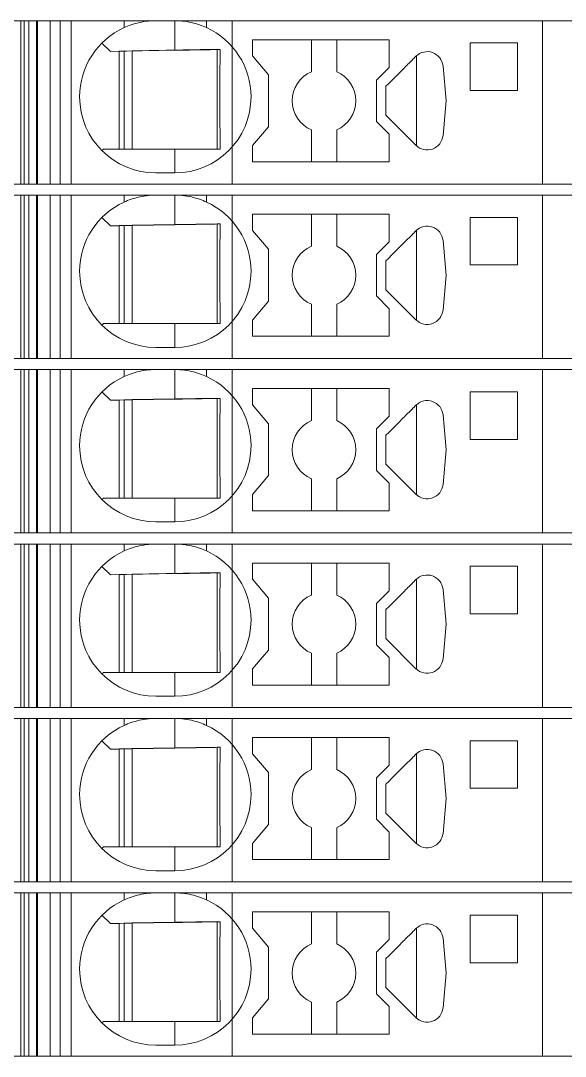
# Model space of a CAD drawing. Header units: millimetres. Extents: x 0 to 1680, y 0 to 1188.
# Drawn here: x 859.89 to 877.05, y 269.85 to 302.5 of the extents above; entities that cross this region are included whole.
import ezdxf
from ezdxf.enums import TextEntityAlignment as Align

# ---------------------------------------------------------------- set-up
doc = ezdxf.new("R2010")
doc.units = ezdxf.units.MM
for name, color, linetype, lineweight in [('EPLAN309', 5, 'Continuous', 5), ('EPLAN493', 5, 'Continuous', 5), ('MAIN-1', 7, 'Continuous', 5), ('MAIN-2', 7, 'Continuous', 5)]:
    doc.layers.add(name, color=color, linetype=linetype, lineweight=lineweight)
doc.styles.add('Tahoma', font='')
doc.styles.get('Tahoma').set_extended_font_data('Tahoma')

# ---------------------------------------------------------------- blocks, each defined once
blk = doc.blocks.new('EPLSYM_LibrarySPECIAL_Symbol12_Variant0_Placement8_18')
at = {"layer": 'EPLAN309', "lineweight": 13, "ltscale": 16}
blk.add_lwpolyline([(0, -5.15), (68.15, -5.15), (68.15, 0), (0, 0)], close=True, dxfattribs=at)
at = {"layer": 'EPLAN493', "color": 5, "style": 'Tahoma'}
blk.add_attdef('17_20450', text='', height=2.3478, dxfattribs=at).set_placement((0, -21.83478), align=Align.MIDDLE_RIGHT)
blk = doc.blocks.new('EPLSYM_LibrarySPECIAL_Symbol12_Variant0_Placement8_19')
at = {"layer": 'EPLAN309', "lineweight": 13, "ltscale": 16}
blk.add_lwpolyline([(0, -5.15), (68.15, -5.15), (68.15, 0), (0, 0)], close=True, dxfattribs=at)
at = {"layer": 'EPLAN493', "color": 5, "style": 'Tahoma'}
blk.add_attdef('17_20450', text='', height=2.3478, dxfattribs=at).set_placement((0, -21.83478), align=Align.MIDDLE_RIGHT)
blk = doc.blocks.new('EPLSYM_LibrarySPECIAL_Symbol12_Variant0_Placement8_20')
at = {"layer": 'EPLAN309', "lineweight": 13, "ltscale": 16}
blk.add_lwpolyline([(0, -5.15), (68.15, -5.15), (68.15, 0), (0, 0)], close=True, dxfattribs=at)
at = {"layer": 'EPLAN493', "color": 5, "style": 'Tahoma'}
blk.add_attdef('17_20450', text='', height=2.3478, dxfattribs=at).set_placement((0, -21.83478), align=Align.MIDDLE_RIGHT)
blk = doc.blocks.new('EPLSYM_LibrarySPECIAL_Symbol12_Variant0_Placement8_21')
at = {"layer": 'EPLAN309', "lineweight": 13, "ltscale": 16}
blk.add_lwpolyline([(0, -5.15), (68.15, -5.15), (68.15, 0), (0, 0)], close=True, dxfattribs=at)
at = {"layer": 'EPLAN493', "color": 5, "style": 'Tahoma'}
blk.add_attdef('17_20450', text='', height=2.3478, dxfattribs=at).set_placement((0, -21.83478), align=Align.MIDDLE_RIGHT)
blk = doc.blocks.new('EPLSYM_LibrarySPECIAL_Symbol12_Variant0_Placement8_22')
at = {"layer": 'EPLAN309', "lineweight": 13, "ltscale": 16}
blk.add_lwpolyline([(0, -5.15), (68.15, -5.15), (68.15, 0), (0, 0)], close=True, dxfattribs=at)
at = {"layer": 'EPLAN493', "color": 5, "style": 'Tahoma'}
blk.add_attdef('17_20450', text='', height=2.3478, dxfattribs=at).set_placement((0, -21.83478), align=Align.MIDDLE_RIGHT)
blk = doc.blocks.new('EPLSYM_LibrarySPECIAL_Symbol12_Variant0_Placement8_23')
at = {"layer": 'EPLAN309', "lineweight": 13, "ltscale": 16}
blk.add_lwpolyline([(0, -5.15), (68.15, -5.15), (68.15, 0), (0, 0)], close=True, dxfattribs=at)
at = {"layer": 'EPLAN493', "color": 5, "style": 'Tahoma'}
blk.add_attdef('17_20450', text='', height=2.3478, dxfattribs=at).set_placement((0, -21.83478), align=Align.MIDDLE_RIGHT)

msp = doc.modelspace()

# ---------------------------------------------------------------- linework, layer by layer
at = {"layer": 'MAIN-1'}
for p, q in [((860.001, 302.5), (859.893, 302.5)), ((859.893, 297.35), (859.893, 302.5)), ((860.001, 302.5), (863.15, 302.5)), ((860.001, 297.35), (860.001, 302.5)), ((863.15, 302.5), (864.15, 302.5)), ((863.15, 302.5), (863.15, 302.282)), ((863.256, 302.327), (863.313, 302.349)), ((863.313, 302.349), (863.372, 302.37)), ((863.372, 302.37), (863.433, 302.39)), ((863.433, 302.39), (863.497, 302.409)), ((863.497, 302.409), (863.563, 302.427)), ((863.563, 302.427), (863.631, 302.443)), ((863.631, 302.443), (863.701, 302.458)), ((863.701, 302.458), (863.772, 302.47)), ((863.772, 302.47), (863.846, 302.481)), ((863.846, 302.481), (863.921, 302.489)), ((863.921, 302.489), (863.997, 302.495)), ((863.997, 302.495), (864.073, 302.499)), ((864.073, 302.499), (864.15, 302.5)), ((864.75, 302.5), (864.15, 302.5)), ((864.827, 302.499), (864.75, 302.5)), ((865.75, 302.5), (864.75, 302.5)), ((864.75, 301.568), (864.75, 302.5)), ((864.903, 302.495), (864.827, 302.499)), ((864.979, 302.489), (864.903, 302.495)), ((865.054, 302.481), (864.979, 302.489)), ((865.128, 302.47), (865.054, 302.481)), ((865.199, 302.458), (865.128, 302.47)), ((865.269, 302.443), (865.199, 302.458)), ((865.337, 302.427), (865.269, 302.443)), ((865.403, 302.409), (865.337, 302.427)), ((865.467, 302.39), (865.403, 302.409)), ((865.528, 302.37), (865.467, 302.39)), ((865.587, 302.349), (865.528, 302.37)), ((865.644, 302.327), (865.587, 302.349)), ((865.75, 302.5), (876.332, 302.5)), ((865.75, 302.5), (865.75, 302.282)), ((877.05, 302.5), (876.332, 302.5)), ((876.332, 297.35), (876.332, 302.5)), ((863.15, 302.282), (863.202, 302.305)), ((863.202, 302.305), (863.256, 302.327)), ((865.698, 302.305), (865.644, 302.327)), ((865.75, 302.282), (865.698, 302.305)), ((862.453, 301.797), (862.717, 301.533)), ((867.2, 301.9), (867.2, 301.389)), ((871.5, 301.9), (867.2, 301.9)), ((869.05, 301.9), (869.05, 300.892)), ((869.85, 300.892), (869.85, 301.9)), ((871.5, 301.029), (871.5, 301.9)), ((874.05, 301.8), (874.05, 300.3)), ((875.55, 301.8), (874.05, 301.8)), ((875.55, 300.3), (875.55, 301.8)), ((862.717, 301.533), (864.75, 301.568)), ((863, 298.45), (863, 301.538)), ((863.15, 301.54), (863.15, 298.45)), ((863.4, 298.45), (863.4, 301.545)), ((864.87, 301.57), (864.75, 301.568)), ((864.987, 301.572), (864.87, 301.57)), ((865.1, 301.574), (864.987, 301.572)), ((865.209, 301.576), (865.1, 301.574)), ((865.313, 301.578), (865.209, 301.576)), ((865.412, 301.579), (865.313, 301.578)), ((865.507, 301.581), (865.412, 301.579)), ((865.599, 301.583), (865.507, 301.581)), ((865.688, 301.584), (865.599, 301.583)), ((865.774, 301.586), (865.688, 301.584)), ((865.858, 301.587), (865.774, 301.586)), ((865.94, 301.588), (865.858, 301.587)), ((866.02, 301.59), (865.94, 301.588)), ((866.099, 301.591), (866.02, 301.59)), ((866.079, 298.45), (866.079, 301.591)), ((866.176, 301.592), (866.099, 301.591)), ((866.173, 301.303), (866.174, 301.377)), ((866.174, 301.377), (866.175, 301.45)), ((866.175, 301.45), (866.176, 301.522)), ((866.176, 301.522), (866.176, 301.592)), ((867.7, 300.793), (867.2, 301.389)), ((872.346, 301.379), (872.315, 301.347)), ((872.367, 301.398), (872.367, 298.552)), ((866.17, 300.988), (866.171, 301.07)), ((866.171, 301.07), (866.172, 301.149)), ((866.172, 301.149), (866.173, 301.227)), ((866.173, 301.227), (866.173, 301.303)), ((872.021, 301.053), (871.983, 301.015)), ((872.058, 301.09), (872.021, 301.053)), ((872.094, 301.126), (872.058, 301.09)), ((872.127, 301.159), (872.094, 301.126)), ((872.158, 301.191), (872.127, 301.159)), ((872.19, 301.222), (872.158, 301.191)), ((872.221, 301.253), (872.19, 301.222)), ((872.252, 301.285), (872.221, 301.253)), ((872.284, 301.316), (872.252, 301.285)), ((872.315, 301.347), (872.284, 301.316)), ((873.302, 299.975), (873.198, 301.072)), ((866.168, 300.632), (866.169, 300.726)), ((866.169, 300.817), (866.17, 300.904)), ((866.169, 300.726), (866.169, 300.817)), ((866.17, 300.904), (866.17, 300.988)), ((867.7, 299.157), (867.7, 300.793)), ((871.1, 300.629), (871.5, 301.029)), ((871.742, 300.774), (871.658, 300.69)), ((871.823, 300.856), (871.742, 300.774)), ((871.902, 300.934), (871.823, 300.856)), ((871.943, 300.975), (871.902, 300.934)), ((871.983, 301.015), (871.943, 300.975)), ((866.167, 300.431), (866.168, 300.534)), ((866.167, 300.324), (866.167, 300.431)), ((866.168, 300.534), (866.168, 300.632)), ((871.1, 300.629), (871.1, 299.321)), ((871.486, 300.518), (871.4, 300.432)), ((871.4, 300.302), (871.4, 300.432)), ((871.572, 300.604), (871.486, 300.518)), ((871.658, 300.69), (871.572, 300.604)), ((866.167, 300.213), (866.167, 300.324)), ((866.167, 300.1), (866.167, 300.213)), ((866.167, 299.979), (866.167, 300.1)), ((871.4, 300.171), (871.4, 300.302)), ((871.4, 300.04), (871.4, 300.171)), ((874.05, 300.3), (875.55, 300.3)), ((866.167, 299.861), (866.167, 299.979)), ((866.167, 299.747), (866.167, 299.861)), ((866.168, 299.638), (866.167, 299.747)), ((871.4, 299.91), (871.4, 300.04)), ((871.4, 299.779), (871.4, 299.91)), ((871.4, 299.648), (871.4, 299.779)), ((873.198, 298.878), (873.302, 299.975)), ((866.168, 299.534), (866.168, 299.638)), ((866.169, 299.434), (866.168, 299.534)), ((866.169, 299.339), (866.169, 299.434)), ((871.4, 299.518), (871.4, 299.648)), ((871.4, 299.518), (872.346, 298.571)), ((866.17, 299.248), (866.169, 299.339)), ((866.171, 299.159), (866.17, 299.248)), ((866.172, 299.073), (866.171, 299.159)), ((867.2, 298.561), (867.7, 299.157)), ((871.5, 298.921), (871.1, 299.321)), ((866.172, 298.99), (866.172, 299.073)), ((866.173, 298.908), (866.172, 298.99)), ((866.174, 298.829), (866.173, 298.908)), ((866.175, 298.75), (866.174, 298.829)), ((866.176, 298.674), (866.175, 298.75)), ((869.05, 298.05), (869.05, 299.058)), ((869.85, 298.05), (869.85, 299.058)), ((871.5, 298.05), (871.5, 298.921)), ((862.5, 298.45), (862.453, 298.403)), ((862.5, 298.45), (864.75, 298.45)), ((864.75, 298.45), (864.842, 298.45)), ((864.75, 298.45), (864.75, 297.7)), ((864.842, 298.45), (864.933, 298.45)), ((864.933, 298.45), (865.023, 298.45)), ((865.023, 298.45), (865.11, 298.45)), ((865.11, 298.45), (865.195, 298.45)), ((865.195, 298.45), (865.278, 298.45)), ((865.278, 298.45), (865.358, 298.45)), ((865.358, 298.45), (865.436, 298.45)), ((865.436, 298.45), (865.511, 298.45)), ((865.511, 298.45), (865.585, 298.45)), ((865.585, 298.45), (865.657, 298.45)), ((865.657, 298.45), (865.726, 298.45)), ((865.726, 298.45), (865.795, 298.45)), ((865.795, 298.45), (865.861, 298.45)), ((865.861, 298.45), (865.927, 298.45)), ((865.927, 298.45), (865.991, 298.45)), ((865.991, 298.45), (866.055, 298.45)), ((866.055, 298.45), (866.117, 298.45)), ((866.117, 298.45), (866.178, 298.45)), ((866.176, 298.598), (866.176, 298.674)), ((866.177, 298.524), (866.176, 298.598)), ((866.178, 298.45), (866.177, 298.524)), ((867.2, 298.561), (867.2, 298.05)), ((871.5, 298.05), (867.2, 298.05)), ((864.75, 297.7), (864.15, 297.7)), ((860.001, 297.35), (859.893, 297.35)), ((860.001, 297.35), (876.332, 297.35)), ((877.05, 297.35), (876.332, 297.35)), ((860.001, 297), (859.893, 297)), ((859.893, 291.85), (859.893, 297)), ((860.001, 297), (863.15, 297)), ((860.001, 291.85), (860.001, 297)), ((863.15, 297), (864.15, 297)), ((863.15, 297), (863.15, 296.782)), ((863.15, 296.782), (863.202, 296.805)), ((863.202, 296.805), (863.256, 296.827)), ((863.256, 296.827), (863.313, 296.849)), ((863.313, 296.849), (863.372, 296.87)), ((863.372, 296.87), (863.433, 296.89)), ((863.433, 296.89), (863.497, 296.909)), ((863.497, 296.909), (863.563, 296.927)), ((863.563, 296.927), (863.631, 296.943)), ((863.631, 296.943), (863.701, 296.958)), ((863.701, 296.958), (863.772, 296.97)), ((863.772, 296.97), (863.846, 296.981)), ((863.846, 296.981), (863.921, 296.989)), ((863.921, 296.989), (863.997, 296.995)), ((863.997, 296.995), (864.073, 296.999)), ((864.073, 296.999), (864.15, 297)), ((864.75, 297), (864.15, 297)), ((864.827, 296.999), (864.75, 297)), ((865.75, 297), (864.75, 297)), ((864.75, 296.068), (864.75, 297)), ((864.903, 296.995), (864.827, 296.999)), ((864.979, 296.989), (864.903, 296.995)), ((865.054, 296.981), (864.979, 296.989)), ((865.128, 296.97), (865.054, 296.981)), ((865.199, 296.958), (865.128, 296.97)), ((865.269, 296.943), (865.199, 296.958)), ((865.337, 296.927), (865.269, 296.943)), ((865.403, 296.909), (865.337, 296.927)), ((865.467, 296.89), (865.403, 296.909)), ((865.528, 296.87), (865.467, 296.89)), ((865.587, 296.849), (865.528, 296.87)), ((865.644, 296.827), (865.587, 296.849)), ((865.698, 296.805), (865.644, 296.827)), ((865.75, 296.782), (865.698, 296.805)), ((865.75, 297), (876.332, 297)), ((865.75, 297), (865.75, 296.782)), ((877.05, 297), (876.332, 297)), ((876.332, 291.85), (876.332, 297)), ((862.453, 296.297), (862.717, 296.033)), ((867.2, 296.4), (867.2, 295.889)), ((871.5, 296.4), (867.2, 296.4)), ((869.05, 296.4), (869.05, 295.392)), ((869.85, 295.392), (869.85, 296.4)), ((871.5, 295.529), (871.5, 296.4)), ((874.05, 296.3), (874.05, 294.8)), ((875.55, 296.3), (874.05, 296.3)), ((875.55, 294.8), (875.55, 296.3)), ((862.717, 296.033), (864.75, 296.068)), ((863, 292.95), (863, 296.038)), ((863.15, 296.04), (863.15, 292.95)), ((863.4, 292.95), (863.4, 296.045)), ((864.87, 296.07), (864.75, 296.068)), ((864.987, 296.072), (864.87, 296.07)), ((865.1, 296.074), (864.987, 296.072)), ((865.209, 296.076), (865.1, 296.074)), ((865.313, 296.078), (865.209, 296.076)), ((865.412, 296.079), (865.313, 296.078)), ((865.507, 296.081), (865.412, 296.079)), ((865.599, 296.083), (865.507, 296.081)), ((865.688, 296.084), (865.599, 296.083)), ((865.774, 296.086), (865.688, 296.084)), ((865.858, 296.087), (865.774, 296.086)), ((865.94, 296.088), (865.858, 296.087)), ((866.02, 296.09), (865.94, 296.088)), ((866.099, 296.091), (866.02, 296.09)), ((866.079, 292.95), (866.079, 296.091)), ((866.176, 296.092), (866.099, 296.091)), ((866.173, 295.803), (866.174, 295.877)), ((866.174, 295.877), (866.175, 295.95)), ((866.175, 295.95), (866.176, 296.022)), ((866.176, 296.022), (866.176, 296.092)), ((867.7, 295.293), (867.2, 295.889)), ((872.284, 295.816), (872.252, 295.785)), ((872.315, 295.847), (872.284, 295.816)), ((872.346, 295.879), (872.315, 295.847)), ((872.367, 295.898), (872.367, 293.052)), ((866.17, 295.488), (866.171, 295.57)), ((866.17, 295.404), (866.17, 295.488)), ((866.171, 295.57), (866.172, 295.649)), ((866.172, 295.649), (866.173, 295.727)), ((866.173, 295.727), (866.173, 295.803)), ((871.1, 295.129), (871.5, 295.529)), ((871.983, 295.515), (871.943, 295.475)), ((872.021, 295.553), (871.983, 295.515)), ((872.058, 295.59), (872.021, 295.553)), ((872.094, 295.626), (872.058, 295.59)), ((872.127, 295.659), (872.094, 295.626)), ((872.158, 295.691), (872.127, 295.659)), ((872.19, 295.722), (872.158, 295.691)), ((872.221, 295.753), (872.19, 295.722)), ((872.252, 295.785), (872.221, 295.753)), ((873.302, 294.475), (873.198, 295.572)), ((866.168, 295.132), (866.169, 295.226)), ((866.169, 295.317), (866.17, 295.404)), ((866.169, 295.226), (866.169, 295.317)), ((867.7, 293.657), (867.7, 295.293)), ((871.658, 295.19), (871.572, 295.104)), ((871.742, 295.274), (871.658, 295.19)), ((871.823, 295.356), (871.742, 295.274)), ((871.902, 295.434), (871.823, 295.356)), ((871.943, 295.475), (871.902, 295.434)), ((866.167, 294.931), (866.168, 295.034)), ((866.167, 294.824), (866.167, 294.931)), ((866.168, 295.034), (866.168, 295.132)), ((871.1, 295.129), (871.1, 293.821)), ((871.486, 295.018), (871.4, 294.932)), ((871.4, 294.802), (871.4, 294.932)), ((871.572, 295.104), (871.486, 295.018)), ((866.167, 294.713), (866.167, 294.824)), ((866.167, 294.6), (866.167, 294.713)), ((866.167, 294.479), (866.167, 294.6)), ((871.4, 294.671), (871.4, 294.802)), ((871.4, 294.54), (871.4, 294.671)), ((871.4, 294.41), (871.4, 294.54)), ((874.05, 294.8), (875.55, 294.8)), ((866.167, 294.361), (866.167, 294.479)), ((866.167, 294.247), (866.167, 294.361)), ((866.168, 294.138), (866.167, 294.247)), ((871.4, 294.279), (871.4, 294.41)), ((871.4, 294.148), (871.4, 294.279)), ((873.198, 293.378), (873.302, 294.475)), ((866.168, 294.034), (866.168, 294.138)), ((866.169, 293.934), (866.168, 294.034)), ((866.169, 293.839), (866.169, 293.934)), ((871.4, 294.018), (871.4, 294.148)), ((871.4, 294.018), (872.346, 293.071)), ((866.17, 293.748), (866.169, 293.839)), ((866.171, 293.659), (866.17, 293.748)), ((866.172, 293.573), (866.171, 293.659)), ((866.172, 293.49), (866.172, 293.573)), ((867.2, 293.061), (867.7, 293.657)), ((869.05, 292.55), (869.05, 293.558)), ((869.85, 292.55), (869.85, 293.558)), ((871.5, 293.421), (871.1, 293.821)), ((866.173, 293.408), (866.172, 293.49)), ((866.174, 293.329), (866.173, 293.408)), ((866.175, 293.25), (866.174, 293.329)), ((866.176, 293.174), (866.175, 293.25)), ((871.5, 292.55), (871.5, 293.421)), ((862.5, 292.95), (862.453, 292.903)), ((862.5, 292.95), (864.75, 292.95)), ((864.75, 292.95), (864.842, 292.95)), ((864.75, 292.95), (864.75, 292.2)), ((864.842, 292.95), (864.933, 292.95)), ((864.933, 292.95), (865.023, 292.95)), ((865.023, 292.95), (865.11, 292.95)), ((865.11, 292.95), (865.195, 292.95)), ((865.195, 292.95), (865.278, 292.95)), ((865.278, 292.95), (865.358, 292.95)), ((865.358, 292.95), (865.436, 292.95)), ((865.436, 292.95), (865.511, 292.95)), ((865.511, 292.95), (865.585, 292.95)), ((865.585, 292.95), (865.657, 292.95)), ((865.657, 292.95), (865.726, 292.95)), ((865.726, 292.95), (865.795, 292.95)), ((865.795, 292.95), (865.861, 292.95)), ((865.861, 292.95), (865.927, 292.95)), ((865.927, 292.95), (865.991, 292.95)), ((865.991, 292.95), (866.055, 292.95)), ((866.055, 292.95), (866.117, 292.95)), ((866.117, 292.95), (866.178, 292.95)), ((866.176, 293.098), (866.176, 293.174)), ((866.177, 293.024), (866.176, 293.098)), ((866.178, 292.95), (866.177, 293.024)), ((867.2, 293.061), (867.2, 292.55)), ((871.5, 292.55), (867.2, 292.55)), ((864.75, 292.2), (864.15, 292.2)), ((860.001, 291.85), (859.893, 291.85)), ((860.001, 291.85), (876.332, 291.85)), ((877.05, 291.85), (876.332, 291.85)), ((860.001, 291.5), (859.893, 291.5)), ((859.893, 286.35), (859.893, 291.5)), ((860.001, 291.5), (863.15, 291.5)), ((860.001, 286.35), (860.001, 291.5)), ((863.15, 291.5), (864.15, 291.5)), ((863.15, 291.5), (863.15, 291.282)), ((863.15, 291.282), (863.202, 291.305)), ((863.202, 291.305), (863.256, 291.327)), ((863.256, 291.327), (863.313, 291.349)), ((863.313, 291.349), (863.372, 291.37)), ((863.372, 291.37), (863.433, 291.39)), ((863.433, 291.39), (863.497, 291.409)), ((863.497, 291.409), (863.563, 291.427)), ((863.563, 291.427), (863.631, 291.443)), ((863.631, 291.443), (863.701, 291.458)), ((863.701, 291.458), (863.772, 291.47)), ((863.772, 291.47), (863.846, 291.481)), ((863.846, 291.481), (863.921, 291.489)), ((863.921, 291.489), (863.997, 291.495)), ((863.997, 291.495), (864.073, 291.499)), ((864.073, 291.499), (864.15, 291.5)), ((864.75, 291.5), (864.15, 291.5)), ((864.827, 291.499), (864.75, 291.5)), ((865.75, 291.5), (864.75, 291.5)), ((864.75, 290.568), (864.75, 291.5)), ((864.903, 291.495), (864.827, 291.499)), ((864.979, 291.489), (864.903, 291.495)), ((865.054, 291.481), (864.979, 291.489)), ((865.128, 291.47), (865.054, 291.481)), ((865.199, 291.458), (865.128, 291.47)), ((865.269, 291.443), (865.199, 291.458)), ((865.337, 291.427), (865.269, 291.443)), ((865.403, 291.409), (865.337, 291.427)), ((865.467, 291.39), (865.403, 291.409)), ((865.528, 291.37), (865.467, 291.39)), ((865.587, 291.349), (865.528, 291.37)), ((865.644, 291.327), (865.587, 291.349)), ((865.698, 291.305), (865.644, 291.327)), ((865.75, 291.282), (865.698, 291.305)), ((865.75, 291.5), (876.332, 291.5)), ((865.75, 291.5), (865.75, 291.282)), ((877.05, 291.5), (876.332, 291.5)), ((876.332, 286.35), (876.332, 291.5)), ((862.453, 290.797), (862.717, 290.533)), ((865.774, 290.586), (865.688, 290.584)), ((865.858, 290.587), (865.774, 290.586)), ((865.94, 290.588), (865.858, 290.587)), ((866.02, 290.59), (865.94, 290.588)), ((866.099, 290.591), (866.02, 290.59)), ((866.079, 287.45), (866.079, 290.591)), ((866.176, 290.592), (866.099, 290.591)), ((866.176, 290.522), (866.176, 290.592)), ((867.2, 290.9), (867.2, 290.389)), ((871.5, 290.9), (867.2, 290.9)), ((869.05, 290.9), (869.05, 289.892)), ((869.85, 289.892), (869.85, 290.9)), ((871.5, 290.029), (871.5, 290.9)), ((874.05, 290.8), (874.05, 289.3)), ((875.55, 290.8), (874.05, 290.8)), ((875.55, 289.3), (875.55, 290.8)), ((862.717, 290.533), (864.75, 290.568)), ((863, 287.45), (863, 290.538)), ((863.15, 290.54), (863.15, 287.45)), ((863.4, 287.45), (863.4, 290.545)), ((864.87, 290.57), (864.75, 290.568)), ((864.987, 290.572), (864.87, 290.57)), ((865.1, 290.574), (864.987, 290.572)), ((865.209, 290.576), (865.1, 290.574)), ((865.313, 290.578), (865.209, 290.576)), ((865.412, 290.579), (865.313, 290.578)), ((865.507, 290.581), (865.412, 290.579)), ((865.599, 290.583), (865.507, 290.581)), ((865.688, 290.584), (865.599, 290.583)), ((866.173, 290.303), (866.174, 290.377)), ((866.173, 290.227), (866.173, 290.303)), ((866.174, 290.377), (866.175, 290.45)), ((866.175, 290.45), (866.176, 290.522)), ((867.7, 289.793), (867.2, 290.389)), ((872.252, 290.285), (872.221, 290.253)), ((872.284, 290.316), (872.252, 290.285)), ((872.315, 290.347), (872.284, 290.316)), ((872.346, 290.379), (872.315, 290.347)), ((872.367, 290.398), (872.367, 287.552)), ((866.17, 289.988), (866.171, 290.07)), ((866.17, 289.904), (866.17, 289.988)), ((866.171, 290.07), (866.172, 290.149)), ((866.172, 290.149), (866.173, 290.227)), ((871.1, 289.629), (871.5, 290.029)), ((871.902, 289.934), (871.823, 289.856)), ((871.943, 289.975), (871.902, 289.934)), ((871.983, 290.015), (871.943, 289.975)), ((872.021, 290.053), (871.983, 290.015)), ((872.058, 290.09), (872.021, 290.053)), ((872.094, 290.126), (872.058, 290.09)), ((872.127, 290.159), (872.094, 290.126)), ((872.158, 290.191), (872.127, 290.159)), ((872.19, 290.222), (872.158, 290.191)), ((872.221, 290.253), (872.19, 290.222)), ((873.302, 288.975), (873.198, 290.072)), ((866.168, 289.632), (866.169, 289.726)), ((866.168, 289.534), (866.168, 289.632)), ((866.169, 289.817), (866.17, 289.904)), ((866.169, 289.726), (866.169, 289.817)), ((867.7, 288.157), (867.7, 289.793)), ((871.1, 289.629), (871.1, 288.321)), ((871.658, 289.69), (871.572, 289.604)), ((871.742, 289.774), (871.658, 289.69)), ((871.823, 289.856), (871.742, 289.774)), ((866.167, 289.431), (866.168, 289.534)), ((866.167, 289.324), (866.167, 289.431)), ((866.167, 289.213), (866.167, 289.324)), ((871.486, 289.518), (871.4, 289.432)), ((871.4, 289.302), (871.4, 289.432)), ((871.4, 289.171), (871.4, 289.302)), ((871.572, 289.604), (871.486, 289.518)), ((874.05, 289.3), (875.55, 289.3)), ((866.167, 289.1), (866.167, 289.213)), ((866.167, 288.979), (866.167, 289.1)), ((866.167, 288.861), (866.167, 288.979)), ((871.4, 289.04), (871.4, 289.171)), ((871.4, 288.91), (871.4, 289.04)), ((873.198, 287.878), (873.302, 288.975)), ((866.167, 288.747), (866.167, 288.861)), ((866.168, 288.638), (866.167, 288.747)), ((866.168, 288.534), (866.168, 288.638)), ((871.4, 288.779), (871.4, 288.91)), ((871.4, 288.648), (871.4, 288.779)), ((871.4, 288.518), (871.4, 288.648)), ((866.169, 288.434), (866.168, 288.534)), ((866.169, 288.339), (866.169, 288.434)), ((866.17, 288.248), (866.169, 288.339)), ((871.5, 287.921), (871.1, 288.321)), ((871.4, 288.518), (872.346, 287.571)), ((866.171, 288.159), (866.17, 288.248)), ((866.172, 288.073), (866.171, 288.159)), ((866.172, 287.99), (866.172, 288.073)), ((866.173, 287.908), (866.172, 287.99)), ((867.2, 287.561), (867.7, 288.157)), ((869.05, 287.05), (869.05, 288.058)), ((869.85, 287.05), (869.85, 288.058)), ((866.174, 287.829), (866.173, 287.908)), ((866.175, 287.75), (866.174, 287.829)), ((866.176, 287.674), (866.175, 287.75)), ((866.176, 287.598), (866.176, 287.674)), ((871.5, 287.05), (871.5, 287.921)), ((862.5, 287.45), (862.453, 287.403)), ((862.5, 287.45), (864.75, 287.45)), ((864.75, 287.45), (864.842, 287.45)), ((864.75, 287.45), (864.75, 286.7)), ((864.842, 287.45), (864.933, 287.45)), ((864.933, 287.45), (865.023, 287.45)), ((865.023, 287.45), (865.11, 287.45)), ((865.11, 287.45), (865.195, 287.45)), ((865.195, 287.45), (865.278, 287.45)), ((865.278, 287.45), (865.358, 287.45)), ((865.358, 287.45), (865.436, 287.45)), ((865.436, 287.45), (865.511, 287.45)), ((865.511, 287.45), (865.585, 287.45)), ((865.585, 287.45), (865.657, 287.45)), ((865.657, 287.45), (865.726, 287.45)), ((865.726, 287.45), (865.795, 287.45)), ((865.795, 287.45), (865.861, 287.45)), ((865.861, 287.45), (865.927, 287.45)), ((865.927, 287.45), (865.991, 287.45)), ((865.991, 287.45), (866.055, 287.45)), ((866.055, 287.45), (866.117, 287.45)), ((866.117, 287.45), (866.178, 287.45)), ((866.177, 287.524), (866.176, 287.598)), ((866.178, 287.45), (866.177, 287.524)), ((867.2, 287.561), (867.2, 287.05)), ((871.5, 287.05), (867.2, 287.05)), ((864.75, 286.7), (864.15, 286.7)), ((860.001, 286.35), (859.893, 286.35)), ((860.001, 286.35), (876.332, 286.35)), ((877.05, 286.35), (876.332, 286.35)), ((860.001, 286), (859.893, 286)), ((859.893, 280.85), (859.893, 286)), ((860.001, 286), (863.15, 286)), ((860.001, 280.85), (860.001, 286)), ((863.15, 286), (864.15, 286)), ((863.15, 286), (863.15, 285.782)), ((863.15, 285.782), (863.202, 285.805)), ((863.202, 285.805), (863.256, 285.827)), ((863.256, 285.827), (863.313, 285.849)), ((863.313, 285.849), (863.372, 285.87)), ((863.372, 285.87), (863.433, 285.89)), ((863.433, 285.89), (863.497, 285.909)), ((863.497, 285.909), (863.563, 285.927)), ((863.563, 285.927), (863.631, 285.943)), ((863.631, 285.943), (863.701, 285.958)), ((863.701, 285.958), (863.772, 285.97)), ((863.772, 285.97), (863.846, 285.981)), ((863.846, 285.981), (863.921, 285.989)), ((863.921, 285.989), (863.997, 285.995)), ((863.997, 285.995), (864.073, 285.999)), ((864.073, 285.999), (864.15, 286)), ((864.75, 286), (864.15, 286)), ((864.827, 285.999), (864.75, 286)), ((865.75, 286), (864.75, 286)), ((864.75, 285.068), (864.75, 286)), ((864.903, 285.995), (864.827, 285.999)), ((864.979, 285.989), (864.903, 285.995)), ((865.054, 285.981), (864.979, 285.989)), ((865.128, 285.97), (865.054, 285.981)), ((865.199, 285.958), (865.128, 285.97)), ((865.269, 285.943), (865.199, 285.958)), ((865.337, 285.927), (865.269, 285.943)), ((865.403, 285.909), (865.337, 285.927)), ((865.467, 285.89), (865.403, 285.909)), ((865.528, 285.87), (865.467, 285.89)), ((865.587, 285.849), (865.528, 285.87)), ((865.644, 285.827), (865.587, 285.849)), ((865.698, 285.805), (865.644, 285.827)), ((865.75, 285.782), (865.698, 285.805)), ((865.75, 286), (876.332, 286)), ((865.75, 286), (865.75, 285.782)), ((877.05, 286), (876.332, 286)), ((876.332, 280.85), (876.332, 286)), ((867.2, 285.4), (867.2, 284.889)), ((871.5, 285.4), (867.2, 285.4)), ((869.05, 285.4), (869.05, 284.392)), ((869.85, 284.392), (869.85, 285.4)), ((871.5, 284.529), (871.5, 285.4)), ((862.453, 285.297), (862.717, 285.033)), ((862.717, 285.033), (864.75, 285.068)), ((863, 281.95), (863, 285.038)), ((863.15, 285.04), (863.15, 281.95)), ((863.4, 281.95), (863.4, 285.045)), ((864.87, 285.07), (864.75, 285.068)), ((864.987, 285.072), (864.87, 285.07)), ((865.1, 285.074), (864.987, 285.072)), ((865.209, 285.076), (865.1, 285.074)), ((865.313, 285.078), (865.209, 285.076)), ((865.412, 285.079), (865.313, 285.078)), ((865.507, 285.081), (865.412, 285.079)), ((865.599, 285.083), (865.507, 285.081)), ((865.688, 285.084), (865.599, 285.083)), ((865.774, 285.086), (865.688, 285.084)), ((865.858, 285.087), (865.774, 285.086)), ((865.94, 285.088), (865.858, 285.087)), ((866.02, 285.09), (865.94, 285.088)), ((866.099, 285.091), (866.02, 285.09)), ((866.079, 281.95), (866.079, 285.091)), ((866.176, 285.092), (866.099, 285.091)), ((866.176, 285.022), (866.176, 285.092)), ((874.05, 285.3), (874.05, 283.8)), ((875.55, 285.3), (874.05, 285.3)), ((875.55, 283.8), (875.55, 285.3)), ((866.172, 284.649), (866.173, 284.727)), ((866.173, 284.803), (866.174, 284.877)), ((866.173, 284.727), (866.173, 284.803)), ((866.174, 284.877), (866.175, 284.95)), ((866.175, 284.95), (866.176, 285.022)), ((867.7, 284.293), (867.2, 284.889)), ((872.19, 284.722), (872.158, 284.691)), ((872.221, 284.753), (872.19, 284.722)), ((872.252, 284.785), (872.221, 284.753)), ((872.284, 284.816), (872.252, 284.785)), ((872.315, 284.847), (872.284, 284.816)), ((872.346, 284.879), (872.315, 284.847)), ((872.367, 284.898), (872.367, 282.052)), ((866.169, 284.317), (866.17, 284.404)), ((866.17, 284.488), (866.171, 284.57)), ((866.17, 284.404), (866.17, 284.488)), ((866.171, 284.57), (866.172, 284.649)), ((871.1, 284.129), (871.5, 284.529)), ((871.902, 284.434), (871.823, 284.356)), ((871.943, 284.475), (871.902, 284.434)), ((871.983, 284.515), (871.943, 284.475)), ((872.021, 284.553), (871.983, 284.515)), ((872.058, 284.59), (872.021, 284.553)), ((872.094, 284.626), (872.058, 284.59)), ((872.127, 284.659), (872.094, 284.626)), ((872.158, 284.691), (872.127, 284.659)), ((873.302, 283.475), (873.198, 284.572)), ((866.168, 284.132), (866.169, 284.226)), ((866.168, 284.034), (866.168, 284.132)), ((866.169, 284.226), (866.169, 284.317)), ((867.7, 282.657), (867.7, 284.293)), ((871.1, 284.129), (871.1, 282.821)), ((871.572, 284.104), (871.486, 284.018)), ((871.658, 284.19), (871.572, 284.104)), ((871.742, 284.274), (871.658, 284.19)), ((871.823, 284.356), (871.742, 284.274)), ((866.167, 283.931), (866.168, 284.034)), ((866.167, 283.824), (866.167, 283.931)), ((866.167, 283.713), (866.167, 283.824)), ((871.486, 284.018), (871.4, 283.932)), ((871.4, 283.802), (871.4, 283.932)), ((871.4, 283.671), (871.4, 283.802)), ((874.05, 283.8), (875.55, 283.8)), ((866.167, 283.6), (866.167, 283.713)), ((866.167, 283.479), (866.167, 283.6)), ((866.167, 283.361), (866.167, 283.479)), ((871.4, 283.54), (871.4, 283.671)), ((871.4, 283.41), (871.4, 283.54)), ((871.4, 283.279), (871.4, 283.41)), ((873.198, 282.378), (873.302, 283.475)), ((866.167, 283.247), (866.167, 283.361)), ((866.168, 283.138), (866.167, 283.247)), ((866.168, 283.034), (866.168, 283.138)), ((871.4, 283.148), (871.4, 283.279)), ((871.4, 283.018), (871.4, 283.148)), ((866.169, 282.934), (866.168, 283.034)), ((866.169, 282.839), (866.169, 282.934)), ((866.17, 282.748), (866.169, 282.839)), ((871.5, 282.421), (871.1, 282.821)), ((871.4, 283.018), (872.346, 282.071)), ((866.171, 282.659), (866.17, 282.748)), ((866.172, 282.573), (866.171, 282.659)), ((866.172, 282.49), (866.172, 282.573)), ((866.173, 282.408), (866.172, 282.49)), ((867.2, 282.061), (867.7, 282.657)), ((869.05, 281.55), (869.05, 282.558)), ((869.85, 281.55), (869.85, 282.558)), ((866.174, 282.329), (866.173, 282.408)), ((866.175, 282.25), (866.174, 282.329)), ((866.176, 282.174), (866.175, 282.25)), ((866.176, 282.098), (866.176, 282.174)), ((866.177, 282.024), (866.176, 282.098)), ((871.5, 281.55), (871.5, 282.421)), ((862.5, 281.95), (862.453, 281.903)), ((862.5, 281.95), (864.75, 281.95)), ((864.75, 281.95), (864.842, 281.95)), ((864.75, 281.95), (864.75, 281.2)), ((864.842, 281.95), (864.933, 281.95)), ((864.933, 281.95), (865.023, 281.95)), ((865.023, 281.95), (865.11, 281.95)), ((865.11, 281.95), (865.195, 281.95)), ((865.195, 281.95), (865.278, 281.95)), ((865.278, 281.95), (865.358, 281.95)), ((865.358, 281.95), (865.436, 281.95)), ((865.436, 281.95), (865.511, 281.95)), ((865.511, 281.95), (865.585, 281.95)), ((865.585, 281.95), (865.657, 281.95)), ((865.657, 281.95), (865.726, 281.95)), ((865.726, 281.95), (865.795, 281.95)), ((865.795, 281.95), (865.861, 281.95)), ((865.861, 281.95), (865.927, 281.95)), ((865.927, 281.95), (865.991, 281.95)), ((865.991, 281.95), (866.055, 281.95)), ((866.055, 281.95), (866.117, 281.95)), ((866.117, 281.95), (866.178, 281.95)), ((866.178, 281.95), (866.177, 282.024)), ((867.2, 282.061), (867.2, 281.55)), ((871.5, 281.55), (867.2, 281.55)), ((864.75, 281.2), (864.15, 281.2)), ((860.001, 280.85), (859.893, 280.85)), ((860.001, 280.85), (876.332, 280.85)), ((877.05, 280.85), (876.332, 280.85)), ((860.001, 280.5), (859.893, 280.5)), ((859.893, 275.35), (859.893, 280.5)), ((860.001, 280.5), (863.15, 280.5)), ((860.001, 275.35), (860.001, 280.5)), ((863.15, 280.5), (864.15, 280.5)), ((863.15, 280.5), (863.15, 280.282)), ((863.701, 280.458), (863.772, 280.47)), ((863.772, 280.47), (863.846, 280.481)), ((863.846, 280.481), (863.921, 280.489)), ((863.921, 280.489), (863.997, 280.495)), ((863.997, 280.495), (864.073, 280.499)), ((864.073, 280.499), (864.15, 280.5)), ((864.75, 280.5), (864.15, 280.5)), ((864.827, 280.499), (864.75, 280.5)), ((865.75, 280.5), (864.75, 280.5)), ((864.75, 279.568), (864.75, 280.5)), ((864.903, 280.495), (864.827, 280.499)), ((864.979, 280.489), (864.903, 280.495)), ((865.054, 280.481), (864.979, 280.489)), ((865.128, 280.47), (865.054, 280.481)), ((865.199, 280.458), (865.128, 280.47)), ((865.75, 280.5), (876.332, 280.5)), ((865.75, 280.5), (865.75, 280.282)), ((877.05, 280.5), (876.332, 280.5)), ((876.332, 275.35), (876.332, 280.5)), ((863.15, 280.282), (863.202, 280.305)), ((863.202, 280.305), (863.256, 280.327)), ((863.256, 280.327), (863.313, 280.349)), ((863.313, 280.349), (863.372, 280.37)), ((863.372, 280.37), (863.433, 280.39)), ((863.433, 280.39), (863.497, 280.409)), ((863.497, 280.409), (863.563, 280.427)), ((863.563, 280.427), (863.631, 280.443)), ((863.631, 280.443), (863.701, 280.458)), ((865.269, 280.443), (865.199, 280.458)), ((865.337, 280.427), (865.269, 280.443)), ((865.403, 280.409), (865.337, 280.427)), ((865.467, 280.39), (865.403, 280.409)), ((865.528, 280.37), (865.467, 280.39)), ((865.587, 280.349), (865.528, 280.37)), ((865.644, 280.327), (865.587, 280.349)), ((865.698, 280.305), (865.644, 280.327)), ((865.75, 280.282), (865.698, 280.305)), ((867.2, 279.9), (867.2, 279.389)), ((871.5, 279.9), (867.2, 279.9)), ((869.05, 279.9), (869.05, 278.892)), ((869.85, 278.892), (869.85, 279.9)), ((871.5, 279.029), (871.5, 279.9)), ((862.453, 279.797), (862.717, 279.533)), ((862.717, 279.533), (864.75, 279.568)), ((863, 276.45), (863, 279.538)), ((863.15, 279.54), (863.15, 276.45)), ((863.4, 276.45), (863.4, 279.545)), ((864.87, 279.57), (864.75, 279.568)), ((864.987, 279.572), (864.87, 279.57)), ((865.1, 279.574), (864.987, 279.572)), ((865.209, 279.576), (865.1, 279.574)), ((865.313, 279.578), (865.209, 279.576)), ((865.412, 279.579), (865.313, 279.578)), ((865.507, 279.581), (865.412, 279.579)), ((865.599, 279.583), (865.507, 279.581)), ((865.688, 279.584), (865.599, 279.583)), ((865.774, 279.586), (865.688, 279.584)), ((865.858, 279.587), (865.774, 279.586)), ((865.94, 279.588), (865.858, 279.587)), ((866.02, 279.59), (865.94, 279.588)), ((866.099, 279.591), (866.02, 279.59)), ((866.079, 276.45), (866.079, 279.591)), ((866.176, 279.592), (866.099, 279.591)), ((866.175, 279.45), (866.176, 279.522)), ((866.176, 279.522), (866.176, 279.592)), ((874.05, 279.8), (874.05, 278.3)), ((875.55, 279.8), (874.05, 279.8)), ((875.55, 278.3), (875.55, 279.8)), ((866.172, 279.149), (866.173, 279.227)), ((866.173, 279.303), (866.174, 279.377)), ((866.173, 279.227), (866.173, 279.303)), ((866.174, 279.377), (866.175, 279.45)), ((867.7, 278.793), (867.2, 279.389)), ((872.127, 279.159), (872.094, 279.126)), ((872.158, 279.191), (872.127, 279.159)), ((872.19, 279.222), (872.158, 279.191)), ((872.221, 279.253), (872.19, 279.222)), ((872.252, 279.285), (872.221, 279.253)), ((872.284, 279.316), (872.252, 279.285)), ((872.315, 279.347), (872.284, 279.316)), ((872.346, 279.379), (872.315, 279.347)), ((872.367, 279.398), (872.367, 276.552)), ((866.169, 278.817), (866.17, 278.904)), ((866.17, 278.988), (866.171, 279.07)), ((866.17, 278.904), (866.17, 278.988)), ((866.171, 279.07), (866.172, 279.149)), ((871.1, 278.629), (871.5, 279.029)), ((871.823, 278.856), (871.742, 278.774)), ((871.902, 278.934), (871.823, 278.856)), ((871.943, 278.975), (871.902, 278.934)), ((871.983, 279.015), (871.943, 278.975)), ((872.021, 279.053), (871.983, 279.015)), ((872.058, 279.09), (872.021, 279.053)), ((872.094, 279.126), (872.058, 279.09)), ((873.302, 277.975), (873.198, 279.072)), ((866.167, 278.431), (866.168, 278.534)), ((866.168, 278.632), (866.169, 278.726)), ((866.168, 278.534), (866.168, 278.632)), ((866.169, 278.726), (866.169, 278.817)), ((867.7, 277.157), (867.7, 278.793)), ((871.1, 278.629), (871.1, 277.321)), ((871.486, 278.518), (871.4, 278.432)), ((871.572, 278.604), (871.486, 278.518)), ((871.658, 278.69), (871.572, 278.604)), ((871.742, 278.774), (871.658, 278.69)), ((866.167, 278.324), (866.167, 278.431)), ((866.167, 278.213), (866.167, 278.324)), ((866.167, 278.1), (866.167, 278.213)), ((871.4, 278.302), (871.4, 278.432)), ((871.4, 278.171), (871.4, 278.302)), ((874.05, 278.3), (875.55, 278.3)), ((866.167, 277.979), (866.167, 278.1)), ((866.167, 277.861), (866.167, 277.979)), ((866.167, 277.747), (866.167, 277.861)), ((871.4, 278.04), (871.4, 278.171)), ((871.4, 277.91), (871.4, 278.04)), ((871.4, 277.779), (871.4, 277.91)), ((873.198, 276.878), (873.302, 277.975)), ((866.168, 277.638), (866.167, 277.747)), ((866.168, 277.534), (866.168, 277.638)), ((866.169, 277.434), (866.168, 277.534)), ((871.4, 277.648), (871.4, 277.779)), ((871.4, 277.518), (871.4, 277.648)), ((866.169, 277.339), (866.169, 277.434)), ((866.17, 277.248), (866.169, 277.339)), ((866.171, 277.159), (866.17, 277.248)), ((871.5, 276.921), (871.1, 277.321)), ((871.4, 277.518), (872.346, 276.571)), ((866.172, 277.073), (866.171, 277.159)), ((866.172, 276.99), (866.172, 277.073)), ((866.173, 276.908), (866.172, 276.99)), ((866.174, 276.829), (866.173, 276.908)), ((867.2, 276.561), (867.7, 277.157)), ((869.05, 276.05), (869.05, 277.058)), ((869.85, 276.05), (869.85, 277.058)), ((871.5, 276.05), (871.5, 276.921)), ((866.175, 276.75), (866.174, 276.829)), ((866.176, 276.674), (866.175, 276.75)), ((866.176, 276.598), (866.176, 276.674)), ((866.177, 276.524), (866.176, 276.598)), ((867.2, 276.561), (867.2, 276.05)), ((862.5, 276.45), (862.453, 276.403)), ((862.5, 276.45), (864.75, 276.45)), ((864.75, 276.45), (864.842, 276.45)), ((864.75, 276.45), (864.75, 275.7)), ((864.842, 276.45), (864.933, 276.45)), ((864.933, 276.45), (865.023, 276.45)), ((865.023, 276.45), (865.11, 276.45)), ((865.11, 276.45), (865.195, 276.45)), ((865.195, 276.45), (865.278, 276.45)), ((865.278, 276.45), (865.358, 276.45)), ((865.358, 276.45), (865.436, 276.45)), ((865.436, 276.45), (865.511, 276.45)), ((865.511, 276.45), (865.585, 276.45)), ((865.585, 276.45), (865.657, 276.45)), ((865.657, 276.45), (865.726, 276.45)), ((865.726, 276.45), (865.795, 276.45)), ((865.795, 276.45), (865.861, 276.45)), ((865.861, 276.45), (865.927, 276.45)), ((865.927, 276.45), (865.991, 276.45)), ((865.991, 276.45), (866.055, 276.45)), ((866.055, 276.45), (866.117, 276.45)), ((866.117, 276.45), (866.178, 276.45)), ((866.178, 276.45), (866.177, 276.524)), ((871.5, 276.05), (867.2, 276.05)), ((864.75, 275.7), (864.15, 275.7)), ((860.001, 275.35), (859.893, 275.35)), ((860.001, 275.35), (876.332, 275.35)), ((877.05, 275.35), (876.332, 275.35)), ((860.001, 275), (859.893, 275)), ((859.893, 269.85), (859.893, 275)), ((860.001, 275), (863.15, 275)), ((860.001, 269.85), (860.001, 275)), ((863.15, 275), (864.15, 275)), ((863.15, 275), (863.15, 274.782)), ((863.497, 274.909), (863.563, 274.927)), ((863.563, 274.927), (863.631, 274.943)), ((863.631, 274.943), (863.701, 274.958)), ((863.701, 274.958), (863.772, 274.97)), ((863.772, 274.97), (863.846, 274.981)), ((863.846, 274.981), (863.921, 274.989)), ((863.921, 274.989), (863.997, 274.995)), ((863.997, 274.995), (864.073, 274.999)), ((864.073, 274.999), (864.15, 275)), ((864.75, 275), (864.15, 275)), ((864.827, 274.999), (864.75, 275)), ((865.75, 275), (864.75, 275)), ((864.75, 274.068), (864.75, 275)), ((864.903, 274.995), (864.827, 274.999)), ((864.979, 274.989), (864.903, 274.995)), ((865.054, 274.981), (864.979, 274.989)), ((865.128, 274.97), (865.054, 274.981)), ((865.199, 274.958), (865.128, 274.97)), ((865.269, 274.943), (865.199, 274.958)), ((865.337, 274.927), (865.269, 274.943)), ((865.403, 274.909), (865.337, 274.927)), ((865.75, 275), (876.332, 275)), ((865.75, 275), (865.75, 274.782)), ((877.05, 275), (876.332, 275)), ((876.332, 269.85), (876.332, 275)), ((863.15, 274.782), (863.202, 274.805)), ((863.202, 274.805), (863.256, 274.827)), ((863.256, 274.827), (863.313, 274.849)), ((863.313, 274.849), (863.372, 274.87)), ((863.372, 274.87), (863.433, 274.89)), ((863.433, 274.89), (863.497, 274.909)), ((865.467, 274.89), (865.403, 274.909)), ((865.528, 274.87), (865.467, 274.89)), ((865.587, 274.849), (865.528, 274.87)), ((865.644, 274.827), (865.587, 274.849)), ((865.698, 274.805), (865.644, 274.827)), ((865.75, 274.782), (865.698, 274.805)), ((862.453, 274.297), (862.717, 274.033)), ((867.2, 274.4), (867.2, 273.889)), ((871.5, 274.4), (867.2, 274.4)), ((869.05, 274.4), (869.05, 273.392)), ((869.85, 273.392), (869.85, 274.4)), ((871.5, 273.529), (871.5, 274.4)), ((874.05, 274.3), (874.05, 272.8)), ((875.55, 274.3), (874.05, 274.3)), ((875.55, 272.8), (875.55, 274.3)), ((862.717, 274.033), (864.75, 274.068)), ((863, 270.95), (863, 274.038)), ((863.15, 274.04), (863.15, 270.95)), ((863.4, 270.95), (863.4, 274.045)), ((864.87, 274.07), (864.75, 274.068)), ((864.987, 274.072), (864.87, 274.07)), ((865.1, 274.074), (864.987, 274.072)), ((865.209, 274.076), (865.1, 274.074)), ((865.313, 274.078), (865.209, 274.076)), ((865.412, 274.079), (865.313, 274.078)), ((865.507, 274.081), (865.412, 274.079)), ((865.599, 274.083), (865.507, 274.081)), ((865.688, 274.084), (865.599, 274.083)), ((865.774, 274.086), (865.688, 274.084)), ((865.858, 274.087), (865.774, 274.086)), ((865.94, 274.088), (865.858, 274.087)), ((866.02, 274.09), (865.94, 274.088)), ((866.099, 274.091), (866.02, 274.09)), ((866.079, 270.95), (866.079, 274.091)), ((866.176, 274.092), (866.099, 274.091)), ((866.174, 273.877), (866.175, 273.95)), ((866.175, 273.95), (866.176, 274.022)), ((866.176, 274.022), (866.176, 274.092)), ((866.171, 273.57), (866.172, 273.649)), ((866.172, 273.649), (866.173, 273.727)), ((866.173, 273.803), (866.174, 273.877)), ((866.173, 273.727), (866.173, 273.803)), ((867.7, 273.293), (867.2, 273.889)), ((872.094, 273.626), (872.058, 273.59)), ((872.127, 273.659), (872.094, 273.626)), ((872.158, 273.691), (872.127, 273.659)), ((872.19, 273.722), (872.158, 273.691)), ((872.221, 273.753), (872.19, 273.722)), ((872.252, 273.785), (872.221, 273.753)), ((872.284, 273.816), (872.252, 273.785)), ((872.315, 273.847), (872.284, 273.816)), ((872.346, 273.879), (872.315, 273.847)), ((872.367, 273.898), (872.367, 271.052)), ((866.169, 273.317), (866.17, 273.404)), ((866.169, 273.226), (866.169, 273.317)), ((866.17, 273.488), (866.171, 273.57)), ((866.17, 273.404), (866.17, 273.488)), ((867.7, 271.657), (867.7, 273.293)), ((871.1, 273.129), (871.5, 273.529)), ((871.823, 273.356), (871.742, 273.274)), ((871.902, 273.434), (871.823, 273.356)), ((871.943, 273.475), (871.902, 273.434)), ((871.983, 273.515), (871.943, 273.475)), ((872.021, 273.553), (871.983, 273.515)), ((872.058, 273.59), (872.021, 273.553)), ((873.302, 272.475), (873.198, 273.572)), ((866.167, 272.931), (866.168, 273.034)), ((866.168, 273.132), (866.169, 273.226)), ((866.168, 273.034), (866.168, 273.132)), ((871.1, 273.129), (871.1, 271.821)), ((871.486, 273.018), (871.4, 272.932)), ((871.572, 273.104), (871.486, 273.018)), ((871.658, 273.19), (871.572, 273.104)), ((871.742, 273.274), (871.658, 273.19)), ((866.167, 272.824), (866.167, 272.931)), ((866.167, 272.713), (866.167, 272.824)), ((866.167, 272.6), (866.167, 272.713)), ((871.4, 272.802), (871.4, 272.932)), ((871.4, 272.671), (871.4, 272.802)), ((871.4, 272.54), (871.4, 272.671)), ((874.05, 272.8), (875.55, 272.8)), ((866.167, 272.479), (866.167, 272.6)), ((866.167, 272.361), (866.167, 272.479)), ((866.167, 272.247), (866.167, 272.361)), ((871.4, 272.41), (871.4, 272.54)), ((871.4, 272.279), (871.4, 272.41)), ((873.198, 271.378), (873.302, 272.475)), ((866.168, 272.138), (866.167, 272.247)), ((866.168, 272.034), (866.168, 272.138)), ((866.169, 271.934), (866.168, 272.034)), ((871.4, 272.148), (871.4, 272.279)), ((871.4, 272.018), (871.4, 272.148)), ((871.4, 272.018), (872.346, 271.071)), ((866.169, 271.839), (866.169, 271.934)), ((866.17, 271.748), (866.169, 271.839)), ((866.171, 271.659), (866.17, 271.748)), ((866.172, 271.573), (866.171, 271.659)), ((867.2, 271.061), (867.7, 271.657)), ((871.5, 271.421), (871.1, 271.821)), ((866.172, 271.49), (866.172, 271.573)), ((866.173, 271.408), (866.172, 271.49)), ((866.174, 271.329), (866.173, 271.408)), ((866.175, 271.25), (866.174, 271.329)), ((869.05, 270.55), (869.05, 271.558)), ((869.85, 270.55), (869.85, 271.558)), ((871.5, 270.55), (871.5, 271.421)), ((866.176, 271.174), (866.175, 271.25)), ((866.176, 271.098), (866.176, 271.174)), ((866.177, 271.024), (866.176, 271.098)), ((866.178, 270.95), (866.177, 271.024)), ((867.2, 271.061), (867.2, 270.55)), ((862.5, 270.95), (862.453, 270.903)), ((862.5, 270.95), (864.75, 270.95)), ((864.75, 270.95), (864.842, 270.95)), ((864.75, 270.95), (864.75, 270.2)), ((864.842, 270.95), (864.933, 270.95)), ((864.933, 270.95), (865.023, 270.95)), ((865.023, 270.95), (865.11, 270.95)), ((865.11, 270.95), (865.195, 270.95)), ((865.195, 270.95), (865.278, 270.95)), ((865.278, 270.95), (865.358, 270.95)), ((865.358, 270.95), (865.436, 270.95)), ((865.436, 270.95), (865.511, 270.95)), ((865.511, 270.95), (865.585, 270.95)), ((865.585, 270.95), (865.657, 270.95)), ((865.657, 270.95), (865.726, 270.95)), ((865.726, 270.95), (865.795, 270.95)), ((865.795, 270.95), (865.861, 270.95)), ((865.861, 270.95), (865.927, 270.95)), ((865.927, 270.95), (865.991, 270.95)), ((865.991, 270.95), (866.055, 270.95)), ((866.055, 270.95), (866.117, 270.95)), ((866.117, 270.95), (866.178, 270.95)), ((871.5, 270.55), (867.2, 270.55)), ((864.75, 270.2), (864.15, 270.2)), ((860.001, 269.85), (859.893, 269.85)), ((860.001, 269.85), (876.332, 269.85)), ((877.05, 269.85), (876.332, 269.85))]:
    msp.add_line(p, q, dxfattribs=at)
for centre, radius, start, end in [((864.15, 300.1), 2.4, 114.6244, 180), ((864.75, 300.1), 2.4, 0, 65.3756), ((872.7, 301.025), 0.5, 5.4404, 135), ((869.45, 299.975), 1, 113.5782, 180), ((869.45, 299.975), 1, 0, 66.4218), ((864.15, 300.1), 2.4, 180, 270), ((864.75, 300.1), 2.4, 270, 0), ((869.45, 299.975), 1, 180, 246.4218), ((869.45, 299.975), 1, 293.5782, 0), ((872.7, 298.925), 0.5, 225, 354.5596), ((864.15, 294.6), 2.4, 114.6244, 180), ((864.75, 294.6), 2.4, 0, 65.3756), ((872.7, 295.525), 0.5, 5.4404, 135), ((869.45, 294.475), 1, 113.5782, 180), ((869.45, 294.475), 1, 0, 66.4218), ((864.15, 294.6), 2.4, 180, 270), ((864.75, 294.6), 2.4, 270, 0), ((869.45, 294.475), 1, 180, 246.4218), ((869.45, 294.475), 1, 293.5782, 0), ((872.7, 293.425), 0.5, 225, 354.5596), ((864.15, 289.1), 2.4, 114.6244, 180), ((864.75, 289.1), 2.4, 0, 65.3756), ((872.7, 290.025), 0.5, 5.4404, 135), ((869.45, 288.975), 1, 113.5782, 180), ((869.45, 288.975), 1, 0, 66.4218), ((864.15, 289.1), 2.4, 180, 270), ((864.75, 289.1), 2.4, 270, 0), ((869.45, 288.975), 1, 180, 246.4218), ((869.45, 288.975), 1, 293.5782, 0), ((872.7, 287.925), 0.5, 225, 354.5596), ((864.15, 283.6), 2.4, 114.6244, 180), ((864.75, 283.6), 2.4, 0, 65.3756), ((872.7, 284.525), 0.5, 5.4404, 135), ((869.45, 283.475), 1, 113.5782, 180), ((869.45, 283.475), 1, 0, 66.4218), ((864.15, 283.6), 2.4, 180, 270), ((864.75, 283.6), 2.4, 270, 0), ((869.45, 283.475), 1, 180, 246.4218), ((869.45, 283.475), 1, 293.5782, 0), ((872.7, 282.425), 0.5, 225, 354.5596), ((864.15, 278.1), 2.4, 114.6244, 180), ((864.75, 278.1), 2.4, 0, 65.3756), ((872.7, 279.025), 0.5, 5.4404, 135), ((869.45, 277.975), 1, 113.5782, 180), ((869.45, 277.975), 1, 0, 66.4218), ((864.15, 278.1), 2.4, 180, 270), ((864.75, 278.1), 2.4, 270, 0), ((869.45, 277.975), 1, 180, 246.4218), ((869.45, 277.975), 1, 293.5782, 0), ((872.7, 276.925), 0.5, 225, 354.5596), ((864.15, 272.6), 2.4, 114.6244, 180), ((864.75, 272.6), 2.4, 0, 65.3756), ((872.7, 273.525), 0.5, 5.4404, 135), ((869.45, 272.475), 1, 113.5782, 180), ((869.45, 272.475), 1, 0, 66.4218), ((864.15, 272.6), 2.4, 180, 270), ((864.75, 272.6), 2.4, 270, 0), ((869.45, 272.475), 1, 180, 246.4218), ((869.45, 272.475), 1, 293.5782, 0), ((872.7, 271.425), 0.5, 225, 354.5596)]:
    msp.add_arc(centre, radius, start, end, dxfattribs=at)
at = {"layer": 'MAIN-2'}
for p, q in [((860.15, 302.5), (860.15, 297.35)), ((860.389, 297.35), (860.389, 302.5)), ((860.417, 302.5), (860.417, 297.35)), ((860.82, 302.5), (860.82, 297.35)), ((861.136, 297.35), (861.136, 302.5)), ((861.481, 302.5), (861.481, 297.35)), ((866.55, 297.35), (866.55, 302.5)), ((862.717, 301.533), (863, 301.538)), ((863.15, 301.542), (863, 301.539)), ((863, 301.539), (863, 301.538)), ((863, 301.538), (863, 301.538)), ((863.4, 301.548), (863.15, 301.543)), ((863.15, 301.542), (863.15, 301.543)), ((863.15, 301.542), (863.15, 301.54)), ((863.4, 301.553), (866.079, 301.6)), ((863.4, 301.548), (863.4, 301.553)), ((863.4, 301.545), (863.4, 301.548)), ((866.079, 301.6), (866.176, 301.592)), ((866.079, 301.591), (866.079, 301.6)), ((863.15, 298.45), (863.15, 298.45)), ((863.4, 298.45), (863.4, 298.45)), ((860.15, 297), (860.15, 291.85)), ((860.389, 291.85), (860.389, 297)), ((860.417, 297), (860.417, 291.85)), ((860.82, 297), (860.82, 291.85)), ((861.136, 291.85), (861.136, 297)), ((861.481, 297), (861.481, 291.85)), ((866.55, 291.85), (866.55, 297)), ((862.717, 296.033), (863, 296.038)), ((863.15, 296.042), (863, 296.039)), ((863, 296.039), (863, 296.038)), ((863, 296.038), (863, 296.038)), ((863.4, 296.048), (863.15, 296.043)), ((863.15, 296.042), (863.15, 296.043)), ((863.15, 296.042), (863.15, 296.04)), ((863.4, 296.053), (866.079, 296.1)), ((863.4, 296.048), (863.4, 296.053)), ((863.4, 296.045), (863.4, 296.048)), ((866.079, 296.1), (866.176, 296.092)), ((866.079, 296.091), (866.079, 296.1)), ((863.15, 292.95), (863.15, 292.95)), ((863.4, 292.95), (863.4, 292.95)), ((860.15, 291.5), (860.15, 286.35)), ((860.389, 286.35), (860.389, 291.5)), ((860.417, 291.5), (860.417, 286.35)), ((860.82, 291.5), (860.82, 286.35)), ((861.136, 286.35), (861.136, 291.5)), ((861.481, 291.5), (861.481, 286.35)), ((866.55, 286.35), (866.55, 291.5)), ((863.4, 290.553), (866.079, 290.6)), ((866.079, 290.6), (866.176, 290.592)), ((866.079, 290.591), (866.079, 290.6)), ((862.717, 290.533), (863, 290.538)), ((863.15, 290.542), (863, 290.539)), ((863, 290.539), (863, 290.538)), ((863, 290.538), (863, 290.538)), ((863.4, 290.548), (863.15, 290.543)), ((863.15, 290.542), (863.15, 290.543)), ((863.15, 290.542), (863.15, 290.54)), ((863.4, 290.548), (863.4, 290.553)), ((863.4, 290.545), (863.4, 290.548)), ((863.15, 287.45), (863.15, 287.45)), ((863.4, 287.45), (863.4, 287.45)), ((860.15, 286), (860.15, 280.85)), ((860.389, 280.85), (860.389, 286)), ((860.417, 286), (860.417, 280.85)), ((860.82, 286), (860.82, 280.85)), ((861.136, 280.85), (861.136, 286)), ((861.481, 286), (861.481, 280.85)), ((866.55, 280.85), (866.55, 286)), ((862.717, 285.033), (863, 285.038)), ((863.15, 285.042), (863, 285.039)), ((863, 285.039), (863, 285.038)), ((863, 285.038), (863, 285.038)), ((863.4, 285.048), (863.15, 285.043)), ((863.15, 285.042), (863.15, 285.043)), ((863.15, 285.042), (863.15, 285.04)), ((863.4, 285.053), (866.079, 285.1)), ((863.4, 285.048), (863.4, 285.053)), ((863.4, 285.045), (863.4, 285.048)), ((866.079, 285.1), (866.176, 285.092)), ((866.079, 285.091), (866.079, 285.1)), ((863.15, 281.95), (863.15, 281.95)), ((863.4, 281.95), (863.4, 281.95)), ((860.15, 280.5), (860.15, 275.35)), ((860.389, 275.35), (860.389, 280.5)), ((860.417, 280.5), (860.417, 275.35)), ((860.82, 280.5), (860.82, 275.35)), ((861.136, 275.35), (861.136, 280.5)), ((861.481, 280.5), (861.481, 275.35)), ((866.55, 275.35), (866.55, 280.5)), ((862.717, 279.533), (863, 279.538)), ((863.15, 279.542), (863, 279.539)), ((863, 279.539), (863, 279.538)), ((863, 279.538), (863, 279.538)), ((863.4, 279.548), (863.15, 279.543)), ((863.15, 279.542), (863.15, 279.543)), ((863.15, 279.542), (863.15, 279.54)), ((863.4, 279.553), (866.079, 279.6)), ((863.4, 279.548), (863.4, 279.553)), ((863.4, 279.545), (863.4, 279.548)), ((866.079, 279.6), (866.176, 279.592)), ((866.079, 279.591), (866.079, 279.6)), ((863.15, 276.45), (863.15, 276.45)), ((863.4, 276.45), (863.4, 276.45)), ((860.15, 275), (860.15, 269.85)), ((860.389, 269.85), (860.389, 275)), ((860.417, 275), (860.417, 269.85)), ((860.82, 275), (860.82, 269.85)), ((861.136, 269.85), (861.136, 275)), ((861.481, 275), (861.481, 269.85)), ((866.55, 269.85), (866.55, 275)), ((862.717, 274.033), (863, 274.038)), ((863.15, 274.042), (863, 274.039)), ((863, 274.039), (863, 274.038)), ((863, 274.038), (863, 274.038)), ((863.4, 274.048), (863.15, 274.043)), ((863.15, 274.042), (863.15, 274.043)), ((863.15, 274.042), (863.15, 274.04)), ((863.4, 274.053), (866.079, 274.1)), ((863.4, 274.048), (863.4, 274.053)), ((863.4, 274.045), (863.4, 274.048)), ((866.079, 274.1), (866.176, 274.092)), ((866.079, 274.091), (866.079, 274.1)), ((863.15, 270.95), (863.15, 270.95)), ((863.4, 270.95), (863.4, 270.95))]:
    msp.add_line(p, q, dxfattribs=at)

# ---------------------------------------------------------------- block references
for name, p in [('EPLSYM_LibrarySPECIAL_Symbol12_Variant0_Placement8_18', (841, 302.5)), ('EPLSYM_LibrarySPECIAL_Symbol12_Variant0_Placement8_19', (841, 297)), ('EPLSYM_LibrarySPECIAL_Symbol12_Variant0_Placement8_20', (841, 291.5)), ('EPLSYM_LibrarySPECIAL_Symbol12_Variant0_Placement8_21', (841, 286)), ('EPLSYM_LibrarySPECIAL_Symbol12_Variant0_Placement8_22', (841, 280.5)), ('EPLSYM_LibrarySPECIAL_Symbol12_Variant0_Placement8_23', (841, 275))]:
    msp.add_blockref(name, p)

doc.saveas('drawing.dxf')
